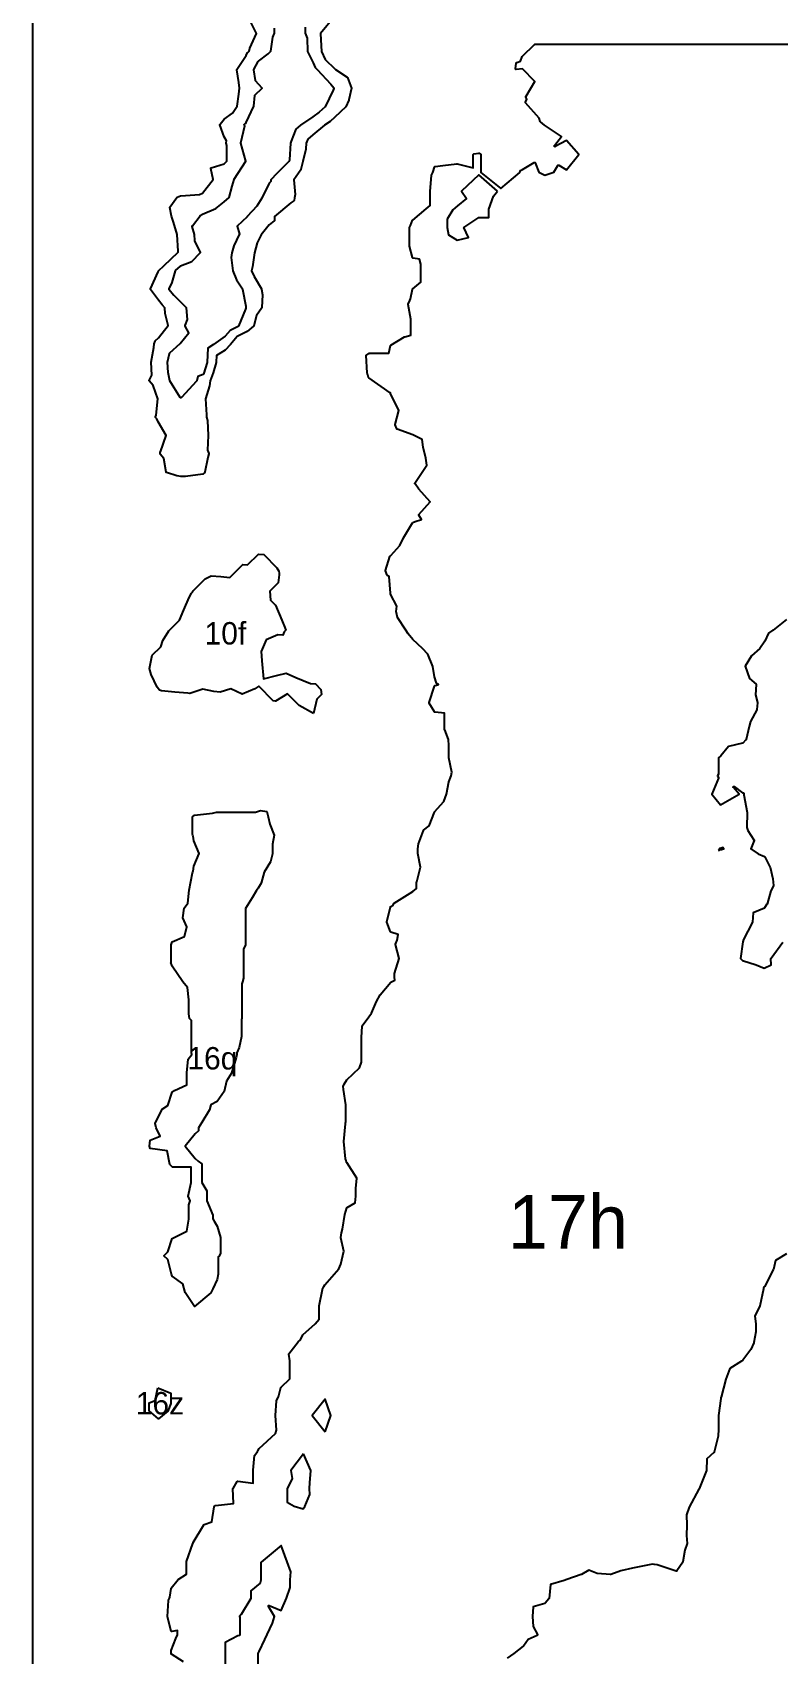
# Model space of a CAD drawing. Header units: millimetres. Extents: x 0 to 500, y 0 to 700.
# Drawn here: x 0 to 83.2, y 267.6 to 448.5 of the extents above; entities that cross this region are included whole.
import ezdxf
from ezdxf.enums import TextEntityAlignment as Align

# ---------------------------------------------------------------- set-up
doc = ezdxf.new("R2010")
doc.units = ezdxf.units.MM
for name, color, linetype in [('CORTE', 1, 'Continuous'), ('GRABADO', 5, 'Continuous'), ('HOJA', 8, 'Continuous')]:
    doc.layers.add(name, color=color, linetype=linetype)

msp = doc.modelspace()

# ---------------------------------------------------------------- linework, layer by layer
at = {"layer": 'CORTE'}
for points in [[(33.72, 450.33), (32.12, 448.38), (32.15, 447.69), (32.21, 446.38), (32.63, 445.5), (33.71, 444.44), (33.8, 444.39), (35.1, 443.51), (35.11, 443.5), (35.11, 443.5), (35.12, 443.48), (35.12, 443.48), (35.57, 442.31), (35.57, 442.31), (35.57, 442.3), (35.57, 442.29), (35.57, 442.29), (35.57, 442.28), (35.57, 442.28), (35.29, 440.98), (35.29, 440.97), (35.28, 440.97), (34.95, 440.22), (34.95, 440.22), (34.95, 440.21), (34.94, 440.2), (34.94, 440.2), (33.72, 439.06), (33.72, 439.06), (33.19, 438.59), (33.18, 438.59), (32.56, 438.15), (31.26, 437.07), (30.71, 436.61), (30.53, 436.16), (30.49, 435.51), (30.49, 435.5), (30.49, 435.49), (30.15, 434.12), (29.93, 433.21), (29.93, 433.21), (29.92, 433.21), (29.92, 433.2), (29.92, 433.19), (29.13, 432.08), (29.3, 430.45), (29.3, 430.45), (29.3, 430.44), (29.3, 430.43), (29.3, 430.43), (29.2, 430.05), (29.17, 429.78), (29.17, 429.78), (29.17, 429.77), (29.16, 429.76), (29.16, 429.75), (29.15, 429.74), (29.14, 429.74), (29.14, 429.73), (28.82, 429.52), (26.98, 427.99), (26.98, 427.54), (26.98, 427.53), (26.98, 427.53), (26.98, 427.52), (26.97, 427.51), (26.97, 427.5), (26.96, 427.49), (26.96, 427.49), (26.38, 427.05), (25.49, 425.95), (25.06, 425.04), (24.75, 423.93), (24.53, 422.38), (24.53, 422.37), (24.43, 421.92), (24.73, 421.29), (25.52, 419.91), (25.52, 419.9), (25.52, 419.89), (25.53, 419.89), (25.53, 419.89), (25.64, 419.25), (25.64, 419.24), (25.64, 419.23), (25.57, 417.83), (25.57, 417.82), (25.57, 417.82), (25.57, 417.81), (25.56, 417.8), (25.56, 417.8), (25.56, 417.79), (24.98, 416.94), (24.68, 415.78), (24.68, 415.77), (24.67, 415.76), (24.67, 415.75), (24.66, 415.75), (24.66, 415.75), (24.66, 415.74), (23.92, 415.15), (23.92, 415.15), (23.92, 415.14), (22.84, 414.6), (22.08, 413.71), (22.08, 413.71), (21.49, 413.09), (21.48, 413.09), (21.48, 413.08), (20.53, 412.49), (20.49, 411.72), (20.49, 411.71), (20.49, 411.7), (20.49, 411.7), (20.13, 410.55), (19.83, 409.66), (19.74, 409.11), (19.74, 409.1), (19.28, 407.64), (19.39, 405.88), (19.39, 405.62), (19.52, 405.24), (19.53, 405.24), (19.53, 405.23), (19.53, 405.22), (19.59, 403.57), (19.59, 403.57), (19.53, 401.93), (19.65, 401.55), (19.65, 401.55), (19.65, 401.54), (19.65, 401.53), (19.65, 401.52), (19.65, 401.52), (19.56, 401.1), (19.22, 399.48), (19.22, 399.47), (19.22, 399.46), (19.22, 399.46), (19.21, 399.45), (19.21, 399.44), (19.2, 399.44), (19.04, 399.28), (19.03, 399.27), (19.03, 399.27), (19.02, 399.26), (19.02, 399.26), (19.01, 399.26), (17.05, 399), (16.54, 399), (16.11, 399.07), (16.1, 399.07), (14.95, 399.42), (14.94, 399.42), (14.93, 399.43), (14.92, 399.43), (14.91, 399.44), (14.91, 399.45), (14.9, 399.46), (14.9, 399.47), (14.89, 399.48), (14.64, 400.99), (14.23, 401.48), (14.23, 401.49), (14.22, 401.49), (14.22, 401.5), (14.22, 401.51), (14.22, 401.51), (14.22, 401.52), (14.21, 401.53), (14.22, 401.54), (14.22, 401.54), (14.25, 401.73), (14.25, 401.73), (14.25, 401.74), (14.26, 401.75), (14.92, 403.56), (14.03, 405.1), (13.86, 405.41), (13.73, 405.56), (13.73, 405.56), (13.73, 405.57), (13.72, 405.58), (13.72, 405.58), (13.72, 405.59), (13.72, 405.6), (13.72, 405.6), (13.72, 405.61), (13.72, 405.62), (13.72, 405.63), (13.72, 405.63), (13.79, 405.82), (13.97, 407.64), (13.44, 409.15), (13.02, 409.64), (13.02, 409.64), (13.01, 409.65), (13.01, 409.65), (13.01, 409.66), (13, 409.67), (13, 409.67), (13, 409.68), (13, 409.69), (13, 409.7), (13.01, 409.7), (13.01, 409.71), (13.32, 410.29), (13.25, 411.72), (13.25, 411.73), (13.25, 411.73), (13.54, 413.37), (13.58, 413.77), (13.58, 413.77), (13.58, 413.78), (13.67, 414.08), (13.67, 414.08), (13.68, 414.09), (13.68, 414.1), (13.69, 414.11), (14.04, 414.46), (15.12, 415.81), (14.81, 417.16), (14.81, 417.16), (14.81, 417.17), (14.77, 417.8), (14.45, 418.12), (14.45, 418.12), (14.04, 418.65), (13.16, 419.83), (13.16, 419.83), (13.16, 419.84), (13.15, 419.85), (13.15, 419.85), (13.15, 419.86), (13.15, 419.87), (13.15, 419.87), (13.15, 419.88), (13.15, 419.89), (13.15, 419.9), (14.03, 421.82), (14.07, 421.9), (14.08, 421.93), (14.08, 421.93), (14.08, 421.94), (14.09, 421.95), (14.09, 421.96), (14.1, 421.96), (14.65, 422.47), (16.23, 423.99), (16.26, 424.13), (16.15, 425.97), (15.71, 427.36), (15.51, 428), (15.5, 428.01), (15.32, 428.97), (15.32, 428.97), (15.32, 428.98), (15.32, 428.99), (15.32, 429), (15.32, 429), (15.33, 429.01), (15.33, 429.02), (15.33, 429.02), (16.11, 430.11), (16.12, 430.11), (16.12, 430.12), (16.13, 430.12), (16.14, 430.13), (16.14, 430.13), (16.15, 430.13), (16.52, 430.27), (16.53, 430.28), (16.54, 430.28), (18.61, 430.43), (18.94, 430.6), (20.13, 432.12), (19.88, 433.32), (19.88, 433.33), (19.88, 433.33), (19.88, 433.34), (19.88, 433.35), (19.88, 433.36), (19.88, 433.37), (19.89, 433.37), (19.89, 433.37), (19.89, 433.38), (19.9, 433.39), (19.9, 433.39), (19.91, 433.4), (19.92, 433.4), (19.92, 433.4), (19.93, 433.41), (21.39, 433.84), (21.66, 434.17), (21.66, 435.91), (21.6, 436.16), (21.59, 436.16), (21.59, 436.17), (21.59, 436.18), (21.59, 436.18), (21.59, 436.19), (21.64, 436.41), (21.37, 436.86), (21.37, 436.87), (21.36, 436.88), (20.9, 438.19), (20.9, 438.2), (20.9, 438.2), (20.9, 438.21), (20.9, 438.22), (20.9, 438.23), (20.9, 438.23), (20.91, 438.24), (20.91, 438.25), (20.91, 438.25), (20.92, 438.26), (21.37, 438.83), (21.38, 438.84), (21.38, 438.84), (22.32, 439.52), (22.84, 440.28), (23.01, 441.64), (23.1, 442.29), (23.01, 442.94), (22.77, 444.32), (22.77, 444.32), (22.76, 444.33), (22.77, 444.34), (22.77, 444.35), (22.77, 444.35), (22.77, 444.36), (22.77, 444.36), (22.78, 444.37), (23.82, 445.94), (23.98, 446.26), (23.98, 446.26), (23.99, 446.27), (23.99, 446.28), (24, 446.28), (24.17, 446.41), (24.24, 446.75), (24.24, 446.75), (24.24, 446.76), (24.96, 448.4), (24.09, 450.18)], [(16.85, 266.8), (15.5, 267.64), (15.49, 267.65), (15.49, 267.65), (15.48, 267.66), (15.48, 267.66), (15.47, 267.67), (15.47, 267.68), (15.47, 267.68), (15.45, 267.76), (15.45, 267.77), (15.47, 268.06), (15.47, 268.07), (15.47, 268.07), (15.47, 268.08), (15.99, 269.39), (15.99, 269.39), (16.17, 269.83), (16.17, 270.31), (15.55, 270.18), (15.55, 270.18), (15.54, 270.18), (15.54, 270.18), (15.53, 270.18), (15.52, 270.18), (15.51, 270.18), (15.51, 270.18), (15.5, 270.19), (15.49, 270.19), (15.49, 270.2), (15.49, 270.2), (15.48, 270.21), (15.48, 270.21), (15.47, 270.22), (15.47, 270.23), (15.47, 270.23), (15.06, 271.83), (15.06, 271.84), (15.06, 271.85), (15.06, 271.85), (15.18, 273.65), (15.18, 273.66), (15.18, 273.67), (15.18, 273.67), (15.29, 273.92), (15.33, 274.02), (15.47, 274.99), (15.47, 275), (15.47, 275), (15.47, 275.01), (15.48, 275.02), (15.48, 275.02), (16.24, 275.98), (16.25, 275.98), (16.25, 275.99), (16.26, 275.99), (17.19, 276.57), (17.19, 277.97), (17.19, 277.97), (17.19, 277.98), (17.19, 277.99), (17.88, 280), (17.89, 280.01), (17.9, 280.04), (17.9, 280.04), (17.91, 280.05), (17.91, 280.09), (17.91, 280.09), (17.92, 280.1), (17.92, 280.1), (17.92, 280.11), (19.11, 282.08), (19.11, 282.09), (19.11, 282.09), (19.12, 282.1), (19.12, 282.1), (19.13, 282.11), (19.14, 282.11), (19.14, 282.11), (19.99, 282.41), (20.24, 284.09), (20.24, 284.1), (20.25, 284.11), (20.25, 284.11), (20.25, 284.12), (20.26, 284.13), (20.27, 284.13), (20.39, 284.23), (20.39, 284.24), (20.4, 284.24), (20.4, 284.24), (20.41, 284.25), (20.42, 284.25), (20.42, 284.25), (22.43, 284.46), (22.35, 286.12), (22.35, 286.12), (22.36, 286.13), (22.36, 286.14), (22.36, 286.14), (22.36, 286.15), (22.36, 286.15), (22.82, 286.91), (22.82, 286.91), (22.82, 286.91), (22.83, 286.92), (22.83, 286.93), (22.84, 286.93), (22.85, 286.93), (22.85, 286.94), (22.86, 286.94), (22.87, 286.94), (22.87, 286.94), (22.88, 286.94), (22.88, 286.94), (24.61, 286.73), (24.61, 288.16), (24.77, 289.81), (24.77, 289.81), (24.78, 289.82), (24.78, 289.82), (24.78, 289.83), (24.79, 289.84), (24.79, 289.84), (25.09, 290.24), (25.14, 290.32), (25.26, 290.59), (25.26, 290.59), (25.26, 290.6), (25.27, 290.61), (25.27, 290.61), (27.11, 292.27), (27.21, 292.64), (27.1, 294.27), (27.1, 294.27), (27.21, 295.91), (27.21, 295.92), (27.22, 295.93), (27.22, 295.93), (27.22, 295.94), (27.43, 296.34), (27.48, 296.51), (27.7, 297.39), (27.7, 297.4), (27.7, 297.41), (27.71, 297.41), (27.71, 297.42), (28.69, 298.38), (28.69, 300.38), (28.57, 301.1), (28.57, 301.11), (28.57, 301.11), (28.57, 301.12), (28.57, 301.13), (28.57, 301.14), (28.58, 301.14), (28.58, 301.15), (29.61, 302.47), (29.61, 302.47), (29.62, 302.47), (29.87, 302.7), (30.15, 303.26), (30.15, 303.27), (30.16, 303.27), (30.16, 303.28), (30.16, 303.28), (31.53, 304.51), (31.96, 305.01), (31.96, 306.5), (31.96, 306.51), (31.96, 306.51), (32.33, 308.33), (32.33, 308.34), (32.33, 308.35), (32.43, 308.57), (32.43, 308.57), (32.49, 308.66), (32.6, 308.85), (32.6, 308.85), (32.6, 308.85), (34.14, 310.61), (34.37, 311.15), (34.72, 312.61), (34.37, 314.08), (34.37, 314.08), (34.37, 314.09), (34.37, 314.1), (34.37, 314.11), (34.46, 314.66), (34.46, 314.66), (34.55, 315.07), (34.82, 316.7), (34.82, 316.7), (35.04, 317.42), (35.04, 317.43), (35.04, 317.44), (35.05, 317.45), (35.06, 317.45), (35.06, 317.46), (35.07, 317.46), (35.99, 317.97), (36.06, 318.73), (36.06, 319.58), (36.06, 319.58), (36.15, 320.74), (35.04, 322.47), (35.04, 322.48), (35.04, 322.48), (35.03, 322.49), (34.97, 322.72), (34.95, 322.77), (34.94, 322.78), (34.91, 322.88), (34.91, 322.88), (34.91, 322.89), (34.72, 324.83), (34.72, 324.84), (34.91, 326.78), (34.91, 326.88), (34.91, 326.89), (34.91, 326.9), (34.94, 326.97), (34.94, 328.91), (34.67, 330.64), (34.67, 330.65), (34.65, 330.95), (34.65, 330.95), (34.65, 330.96), (34.65, 330.97), (34.65, 330.98), (34.74, 331.22), (34.75, 331.23), (34.75, 331.24), (35.04, 331.69), (35.05, 331.7), (35.05, 331.7), (36.46, 333.03), (36.68, 333.66), (36.68, 336.41), (36.72, 337.07), (36.75, 337.68), (36.75, 337.69), (36.75, 337.69), (36.75, 337.7), (36.76, 337.7), (36.76, 337.71), (36.76, 337.71), (37.49, 338.73), (37.81, 339.14), (38.37, 340.44), (38.37, 340.44), (38.78, 341.18), (38.78, 341.18), (38.78, 341.19), (39.94, 342.58), (39.94, 342.59), (39.95, 342.59), (39.96, 342.6), (39.96, 342.6), (40.39, 342.83), (40.36, 343.17), (40.36, 343.18), (40.36, 343.55), (40.36, 343.55), (40.36, 343.56), (40.9, 345.22), (40.48, 346.78), (40.48, 346.78), (40.48, 346.79), (40.48, 346.8), (40.48, 346.8), (40.48, 346.81), (40.48, 346.82), (40.65, 347.28), (40.77, 347.92), (39.97, 348.17), (39.97, 348.17), (39.96, 348.17), (39.95, 348.18), (39.95, 348.18), (39.94, 348.19), (39.94, 348.19), (39.93, 348.2), (39.93, 348.21), (39.93, 348.21), (39.52, 349.27), (39.52, 349.28), (39.52, 349.28), (39.52, 349.29), (39.52, 349.3), (39.52, 349.31), (39.92, 351), (39.93, 351.01), (39.93, 351.01), (39.93, 351.02), (39.94, 351.03), (39.94, 351.03), (39.95, 351.04), (39.95, 351.04), (39.96, 351.05), (39.96, 351.05), (40.2, 351.17), (40.28, 351.36), (40.28, 351.37), (40.29, 351.37), (40.29, 351.38), (40.3, 351.39), (40.3, 351.39), (40.31, 351.4), (42.4, 352.7), (42.8, 353.04), (42.8, 353.37), (42.83, 353.77), (42.84, 353.77), (43.25, 355.41), (42.96, 356.94), (42.96, 356.94), (42.96, 356.95), (42.96, 357.45), (42.96, 357.45), (43.04, 358.02), (43.05, 358.03), (43.05, 358.03), (43.58, 359.51), (43.58, 359.52), (43.58, 359.52), (43.59, 359.53), (43.59, 359.53), (43.6, 359.54), (43.6, 359.54), (44.22, 360.03), (44.81, 361.55), (44.82, 361.58), (44.82, 361.58), (44.83, 361.59), (44.83, 361.6), (44.83, 361.6), (45.87, 362.73), (46.16, 363.58), (46.42, 364.92), (46.42, 364.92), (46.43, 364.93), (46.69, 365.62), (46.75, 366.02), (46.43, 367.62), (46.43, 367.63), (46.43, 367.63), (46.43, 368.98), (46.37, 369.66), (45.96, 370.74), (45.96, 370.74), (45.96, 370.75), (45.95, 370.75), (45.95, 370.76), (45.95, 372.59), (44.88, 372.7), (44.87, 372.7), (44.87, 372.7), (44.86, 372.71), (44.85, 372.71), (44.85, 372.71), (44.84, 372.72), (44.83, 372.72), (44.83, 372.73), (44.83, 372.73), (44.24, 373.71), (44.24, 373.72), (44.23, 373.73), (44.23, 373.73), (44.23, 373.74), (44.23, 373.74), (44.23, 373.75), (44.23, 373.77), (44.23, 373.77), (44.82, 375.62), (44.82, 375.62), (44.82, 375.63), (44.83, 375.64), (44.83, 375.64), (44.84, 375.65), (44.85, 375.66), (44.85, 375.66), (44.86, 375.66), (44.87, 375.67), (44.87, 375.67), (45.06, 375.7), (45.25, 375.79), (45.06, 375.9), (45.06, 375.9), (45.05, 375.91), (45.04, 375.91), (45.04, 375.92), (45.04, 375.92), (45.03, 375.93), (45.03, 375.94), (45.03, 375.94), (44.82, 376.65), (44.81, 376.65), (44.65, 377.81), (44.07, 379.19), (43.49, 379.81), (42.39, 380.81), (42.39, 380.81), (41.88, 381.44), (41.88, 381.44), (41.63, 381.86), (40.71, 383.25), (40.71, 383.26), (40.7, 383.26), (40.7, 383.27), (40.7, 383.27), (40.56, 383.92), (40.56, 383.93), (40.56, 383.94), (40.56, 383.95), (40.62, 384.51), (39.93, 385.85), (39.93, 385.86), (39.92, 385.87), (39.9, 385.96), (39.9, 385.96), (39.75, 387.83), (39.56, 387.95), (39.55, 387.96), (39.54, 387.97), (39.54, 387.97), (39.53, 387.98), (39.53, 387.99), (39.37, 388.46), (39.37, 388.46), (39.36, 388.48), (39.37, 388.49), (39.37, 388.49), (39.37, 388.5), (39.84, 390.08), (39.85, 390.08), (39.85, 390.09), (39.85, 390.1), (39.86, 390.11), (39.87, 390.11), (39.87, 390.12), (39.88, 390.12), (39.95, 390.16), (40.96, 391.28), (41.36, 392.13), (41.37, 392.13), (42.38, 393.82), (42.38, 393.82), (42.39, 393.83), (42.39, 393.83), (42.4, 393.84), (42.41, 393.85), (42.68, 393.98), (42.68, 393.98), (43.38, 394.18), (43.08, 394.68), (43.08, 394.68), (43.07, 394.69), (43.07, 394.69), (43.07, 394.7), (43.07, 394.71), (43.07, 394.72), (43.07, 394.73), (43.07, 394.73), (43.07, 394.74), (43.08, 394.75), (43.08, 394.75), (43.08, 394.76), (43.09, 394.76), (44.35, 396.17), (43.09, 397.57), (43.09, 397.58), (42.65, 398.16), (42.64, 398.17), (42.64, 398.17), (42.64, 398.18), (42.63, 398.19), (42.63, 398.2), (42.63, 398.2), (42.63, 398.21), (42.63, 398.22), (42.63, 398.23), (42.64, 398.23), (42.64, 398.24), (42.64, 398.24), (42.91, 398.68), (42.91, 398.69), (43.96, 400.26), (43.85, 401.03), (43.56, 402.27), (43.45, 403.13), (42.41, 403.63), (40.67, 404.25), (40.67, 404.25), (40.66, 404.26), (40.65, 404.26), (40.65, 404.26), (40.64, 404.27), (40.64, 404.27), (40.64, 404.28), (40.63, 404.28), (40.63, 404.29), (40.45, 404.73), (40.45, 404.74), (40.45, 404.75), (40.45, 404.75), (40.45, 404.76), (40.45, 404.77), (40.45, 404.78), (40.83, 406.35), (39.93, 408.23), (39.93, 408.23), (39.92, 408.24), (39.92, 408.24), (39.91, 408.32), (39.9, 408.33), (39.9, 408.33), (39.89, 408.33), (39.89, 408.33), (37.51, 409.99), (37.5, 409.99), (37.5, 409.99), (37.49, 410), (37.49, 410), (37.48, 410.01), (37.48, 410.02), (37.39, 410.33), (37.36, 410.4), (37.36, 410.4), (37.35, 410.41), (37.35, 410.41), (37.32, 410.55), (37.32, 410.56), (37.2, 412.47), (37.2, 412.48), (37.2, 412.49), (37.21, 412.5), (37.21, 412.51), (37.22, 412.52), (37.22, 412.53), (37.23, 412.53), (37.23, 412.53), (37.51, 412.72), (37.52, 412.72), (37.52, 412.72), (37.53, 412.73), (37.54, 412.73), (37.54, 412.73), (37.55, 412.73), (39.72, 412.73), (39.92, 413.58), (39.93, 413.58), (39.93, 413.59), (39.93, 413.6), (39.94, 413.61), (39.95, 413.62), (39.95, 413.62), (39.96, 413.62), (41.48, 414.57), (41.48, 414.58), (41.49, 414.58), (41.5, 414.58), (42.17, 414.74), (42.17, 416.54), (41.89, 418.18), (41.89, 418.18), (41.89, 418.19), (41.89, 418.19), (41.89, 418.2), (41.89, 418.21), (42.07, 418.61), (42.14, 418.8), (42.37, 419.88), (42.37, 419.89), (42.37, 419.89), (42.38, 419.9), (42.38, 419.91), (42.39, 419.91), (42.39, 419.92), (42.39, 419.92), (43.28, 420.66), (43.28, 422.65), (43.14, 423.23), (42.43, 423.35), (42.42, 423.35), (42.42, 423.35), (42.41, 423.35), (42.4, 423.36), (42.4, 423.36), (42.39, 423.37), (42.39, 423.37), (42.38, 423.38), (42.38, 423.38), (42.38, 423.39), (42.37, 423.4), (42.37, 423.4), (42.04, 424.68), (42.03, 424.69), (42.03, 424.69), (42.03, 424.7), (42.03, 426.46), (42.02, 426.74), (42.02, 426.74), (42.02, 426.75), (42.02, 426.76), (42.03, 426.77), (42.03, 426.77), (42.14, 426.96), (42.37, 427.57), (42.38, 427.57), (42.38, 427.58), (42.38, 427.58), (42.39, 427.59), (42.39, 427.59), (43.88, 428.83), (44.33, 429.21), (44.33, 430.82), (44.33, 430.82), (44.47, 432.57), (44.47, 432.57), (44.47, 432.58), (44.47, 432.59), (44.47, 432.59), (44.64, 432.88), (44.67, 432.99), (44.82, 433.5), (44.82, 433.5), (44.82, 433.51), (44.82, 433.51), (44.83, 433.52), (44.84, 433.53), (44.84, 433.53), (44.85, 433.54), (44.85, 433.54), (44.86, 433.54), (44.87, 433.55), (44.87, 433.55), (44.88, 433.55), (45.75, 433.65), (47.33, 433.84), (47.33, 433.84), (47.34, 433.84), (47.35, 433.84), (49.15, 433.41), (49.15, 434.89), (49.15, 434.9), (49.15, 434.91), (49.16, 434.93), (49.16, 434.93), (49.16, 434.94), (49.17, 434.94), (49.18, 434.95), (49.18, 434.95), (49.19, 434.96), (49.2, 434.96), (49.2, 434.96), (49.21, 434.96), (49.77, 435.05), (49.78, 435.05), (49.79, 435.05), (49.8, 435.05), (49.81, 435.05), (49.81, 435.05), (49.82, 435.04), (49.96, 434.95), (49.96, 434.95), (49.97, 434.94), (49.97, 434.94), (49.97, 434.93), (49.98, 434.92), (49.98, 434.92), (49.98, 434.91), (49.99, 434.9), (49.99, 434.9), (49.99, 434.89), (49.99, 432.96), (49.99, 432.89), (52.22, 431.12), (54.35, 432.89), (54.36, 433.06), (54.36, 433.06), (54.36, 433.07), (54.36, 433.07), (54.37, 433.08), (54.37, 433.09), (54.37, 433.09), (54.38, 433.1), (54.39, 433.11), (54.4, 433.11), (54.4, 433.12), (54.64, 433.23), (55.94, 434.01), (55.95, 434.01), (55.95, 434.01), (55.96, 434.01), (55.97, 434.01), (55.97, 434.01), (55.98, 434.02), (55.99, 434.01), (55.99, 434.01), (56, 434.01), (56.01, 434.01), (56.01, 434), (56.02, 434), (56.02, 434), (56.03, 433.99), (56.04, 433.99), (56.04, 433.98), (56.04, 433.98), (56.05, 433.97), (56.47, 432.91), (57.12, 432.58), (58.12, 432.91), (58.57, 433.67), (58.57, 433.67), (58.58, 433.68), (58.59, 433.68), (58.59, 433.69), (58.6, 433.69), (58.61, 433.7), (58.61, 433.7), (58.62, 433.7), (58.63, 433.7), (58.64, 433.7), (58.65, 433.7), (58.66, 433.7), (58.66, 433.69), (58.67, 433.69), (59.54, 433.18), (60.91, 434.89), (59.54, 436.44), (58.29, 435.77), (58.29, 435.77), (58.28, 435.77), (58.27, 435.77), (58.26, 435.76), (58.26, 435.76), (58.25, 435.76), (58.24, 435.77), (58.24, 435.77), (58.23, 435.77), (58.22, 435.77), (58.21, 435.78), (58.21, 435.78), (58.2, 435.79), (58.2, 435.79), (58.19, 435.8), (58.19, 435.8), (58.19, 435.81), (58.18, 435.82), (58.18, 435.82), (58.18, 435.83), (58.18, 435.84), (58.18, 435.84), (58.18, 435.85), (58.18, 435.86), (58.19, 435.87), (58.19, 435.88), (58.2, 435.88), (58.98, 436.91), (57.08, 438.15), (57.07, 438.16), (57.07, 438.16), (56.63, 438.55), (56.63, 438.55), (56.62, 438.56), (56.62, 438.57), (56.61, 438.57), (56.61, 438.58), (56.5, 438.93), (54.96, 440.66), (54.96, 440.67), (54.96, 440.67), (54.95, 440.68), (54.95, 440.69), (54.95, 440.7), (54.95, 440.71), (54.95, 440.71), (54.95, 440.72), (54.95, 440.73), (54.95, 440.74), (54.95, 440.74), (54.95, 440.75), (55.11, 441.01), (55.02, 441.33), (55.02, 441.34), (55.02, 441.35), (55.02, 441.36), (55.02, 441.37), (55.02, 441.38), (55.02, 441.39), (55.03, 441.39), (56.01, 443.03), (54.64, 444.46), (53.93, 444.38), (53.92, 444.38), (53.92, 444.38), (53.91, 444.38), (53.9, 444.38), (53.9, 444.39), (53.89, 444.39), (53.88, 444.4), (53.87, 444.4), (53.87, 444.41), (53.86, 444.41), (53.86, 444.42), (53.85, 444.43), (53.85, 444.44), (53.85, 444.44), (53.85, 444.45), (53.85, 444.46), (53.94, 445.09), (53.94, 445.1), (53.95, 445.11), (53.95, 445.11), (53.95, 445.12), (53.96, 445.13), (53.97, 445.14), (53.97, 445.14), (53.98, 445.14), (53.98, 445.15), (53.99, 445.15), (54.41, 445.31), (54.6, 445.83), (54.6, 445.84), (54.61, 445.85), (54.62, 445.86), (55.97, 447.17), (55.98, 447.18), (55.99, 447.18), (55.99, 447.19), (56, 447.19), (56.01, 447.19), (56.01, 447.19), (56.02, 447.19), (58.51, 447.19), (61.36, 447.19), (64.19, 447.19), (67, 447.19), (69.4, 447.19), (72.18, 447.19), (81.73, 447.19), (84.46, 447.19)], [(84.07, 383.03), (82.56, 381.84), (82.55, 381.84), (82.05, 381.5), (81.64, 380.62), (81.64, 380.61), (81.11, 379.82), (81.11, 379.82), (81.1, 379.81), (81.1, 379.81), (80.17, 378.99), (79.44, 377.82), (79.94, 376.45), (80.67, 375.84), (80.67, 375.84), (80.68, 375.83), (80.68, 375.83), (80.68, 375.82), (80.69, 375.82), (80.69, 375.81), (80.69, 375.81), (80.69, 375.79), (80.69, 375.79), (80.6, 374.63), (80.85, 373.77), (80.85, 373.76), (80.85, 373.75), (80.76, 373.01), (80.76, 373), (80.76, 372.99), (80.76, 372.99), (80.76, 372.98), (80.05, 371.68), (79.91, 371.11), (79.56, 369.66), (79.56, 369.65), (79.55, 369.64), (79.55, 369.63), (79.54, 369.63), (79.54, 369.62), (79.18, 369.26), (79.18, 369.26), (79.17, 369.25), (79.16, 369.25), (79.16, 369.24), (79.15, 369.24), (79.15, 369.24), (77.59, 368.88), (76.74, 367.84), (76.74, 367.84), (76.49, 367.6), (76.49, 365.82), (76.49, 365.81), (76.48, 365.8), (76.48, 365.8), (76.48, 365.79), (76.36, 365.6), (76.48, 365.42), (76.48, 365.41), (76.48, 365.4), (76.48, 365.4), (76.49, 365.38), (76.49, 365.37), (76.49, 365.37), (76.49, 365.36), (76.48, 365.35), (76.48, 365.35), (75.75, 363.57), (76.7, 362.36), (78.78, 363.58), (78.14, 364.29), (78.13, 364.3), (78.13, 364.31), (78.12, 364.32), (78.12, 364.33), (78.12, 364.34), (78.13, 364.36), (78.13, 364.36), (78.13, 364.37), (78.13, 364.37), (78.14, 364.38), (78.14, 364.38), (78.15, 364.39), (78.15, 364.39), (78.16, 364.4), (78.17, 364.4), (78.17, 364.4), (78.18, 364.41), (78.19, 364.41), (78.19, 364.41), (78.2, 364.41), (78.21, 364.41), (78.22, 364.41), (78.22, 364.4), (78.23, 364.4), (78.24, 364.4), (78.24, 364.4), (79.15, 363.72), (79.23, 363.72), (79.23, 363.71), (79.24, 363.71), (79.25, 363.71), (79.26, 363.71), (79.26, 363.7), (79.27, 363.7), (79.28, 363.69), (79.28, 363.69), (79.28, 363.68), (79.29, 363.67), (79.29, 363.66), (79.3, 363.65), (79.3, 363.65), (79.3, 363.64), (79.29, 363.56), (79.29, 363.49), (79.69, 361.53), (79.69, 361.53), (79.69, 361.52), (79.63, 359.86), (79.77, 359.52), (80.44, 358.48), (80.44, 358.48), (80.45, 358.47), (80.45, 358.46), (80.45, 358.45), (80.45, 358.44), (80.45, 358.43), (80.45, 358.42), (80.45, 358.41), (80.07, 357.47), (80.89, 356.91), (81.6, 356.6), (81.61, 356.59), (81.61, 356.59), (81.62, 356.58), (81.63, 356.57), (81.64, 356.57), (81.64, 356.56), (82.22, 355.44), (82.22, 355.44), (82.23, 355.43), (82.54, 354.13), (82.54, 354.12), (82.62, 353.38), (82.62, 353.37), (82.62, 353.35), (82.62, 353.35), (82.62, 353.34), (82.61, 353.34), (82.3, 352.79), (81.9, 351.31), (81.9, 351.31), (81.89, 351.3), (81.89, 351.29), (81.63, 350.87), (81.63, 350.86), (81.63, 350.86), (81.62, 350.85), (81.61, 350.85), (81.61, 350.85), (81.6, 350.84), (80.35, 350.32), (80.26, 349.29), (80.26, 349.28), (80.26, 349.28), (80.26, 349.27), (79.23, 347.27), (79.23, 347.26), (79.24, 347.25), (79.24, 347.25), (79.24, 347.24), (79.24, 347.23), (79.24, 347.22), (79.24, 347.21), (79.24, 347.2), (79.24, 347.2), (79.2, 347.1), (78.94, 345.25), (79.17, 345.03), (80.68, 344.53), (80.68, 344.53), (81.57, 344.16), (82.37, 344.54), (82.33, 345.22), (82.33, 345.22), (82.33, 345.23), (82.33, 345.24), (82.34, 345.25), (82.34, 345.26), (82.35, 345.26), (83.65, 347.04)], [(84.06, 312.31), (82.83, 311.57), (82.6, 310.55), (82.59, 310.54), (81.64, 308.66), (81.63, 308.65), (81.63, 308.64), (81.62, 308.64), (81.62, 308.63), (81.61, 308.63), (81.6, 308.63), (81.6, 308.62), (81.52, 308.59), (81.52, 308.53), (81.51, 308.52), (81.5, 308.4), (81.5, 308.39), (81.09, 306.48), (81.09, 306.48), (81.09, 306.47), (81.08, 306.46), (80.54, 305.37), (80.63, 304.46), (80.63, 303.6), (80.43, 302.41), (80.43, 302.4), (80.43, 302.4), (80.43, 302.39), (80.07, 301.65), (80.07, 301.65), (79.19, 300.45), (79.18, 300.44), (79.18, 300.44), (79.04, 300.32), (79.04, 300.32), (77.74, 299.5), (77.29, 298.32), (76.77, 296.3), (76.77, 296.29), (76.76, 296.29), (76.76, 296.16), (76.76, 296.16), (76.47, 294.26), (76.47, 292.47), (76.45, 292.23), (76.45, 291.97), (76.45, 291.96), (76, 290.18), (76, 290.17), (75.99, 290.16), (75.99, 290.15), (75.99, 290.15), (75.98, 290.14), (75.98, 290.14), (75.18, 289.43), (75.13, 288.15), (75.13, 288.15), (75.13, 288.14), (75.13, 288.14), (75.13, 288.13), (74.32, 286.1), (74.32, 286.1), (74.32, 286.09), (74.31, 286.09), (74.31, 286.06), (74.31, 286.06), (74.3, 286.05), (73.22, 284.05), (72.91, 283.19), (72.96, 282.04), (72.96, 282.04), (72.91, 280.88), (73, 280.01), (73, 280), (73, 279.99), (73, 279.98), (72.74, 279.25), (72.51, 277.95), (72.51, 277.94), (72.51, 277.94), (72.5, 277.93), (72.5, 277.92), (71.85, 276.95), (71.85, 276.95), (71.84, 276.94), (71.84, 276.94), (71.83, 276.93), (71.82, 276.93), (71.82, 276.93), (71.81, 276.92), (71.8, 276.92), (71.8, 276.92), (71.79, 276.92), (71.78, 276.92), (71.77, 276.92), (71.77, 276.92), (69.64, 277.63), (69.34, 277.66), (69.33, 277.66), (69.11, 277.7), (66.91, 277.24), (65.59, 276.96), (64.48, 276.56), (64.47, 276.56), (64.46, 276.56), (64.46, 276.56), (64.45, 276.56), (62.96, 276.65), (62.95, 276.65), (62.94, 276.65), (62.94, 276.65), (62.01, 277.04), (61.2, 276.56), (61.2, 276.56), (61.19, 276.56), (59.59, 276), (59.29, 275.86), (59.29, 275.86), (59.28, 275.86), (57.74, 275.41), (57.6, 273.88), (57.59, 273.88), (57.59, 273.87), (57.59, 273.86), (57.59, 273.85), (57.58, 273.85), (57.58, 273.84), (57.17, 273.35), (57.17, 273.34), (57.16, 273.33), (57.16, 273.33), (57.15, 273.33), (57.14, 273.32), (57.14, 273.32), (55.82, 272.93), (55.76, 271.85), (55.82, 270.73), (56.29, 269.85), (56.29, 269.84), (56.29, 269.83), (56.29, 269.82), (56.3, 269.81), (56.29, 269.81), (56.29, 269.8), (56.29, 269.78), (56.28, 269.78), (56.28, 269.77), (56.28, 269.76), (56.27, 269.76), (56.26, 269.75), (56.26, 269.75), (56.25, 269.75), (55.28, 269.28), (54.73, 268.55), (54.73, 268.55), (54.72, 268.54), (54.72, 268.54), (53.67, 267.72), (53.67, 267.72), (52.94, 267.2)], [(25.18, 265.79), (25.18, 267.78), (25.18, 267.79), (25.18, 267.8), (25.19, 267.8), (25.26, 267.95), (25.91, 269.3), (26.17, 269.85), (26.77, 271.1), (26.99, 271.84), (26.31, 272.98), (26.31, 272.98), (26.3, 272.99), (26.3, 273), (26.3, 273), (26.3, 273.01), (26.3, 273.02), (26.3, 273.03), (26.3, 273.04), (26.31, 273.04), (26.31, 273.05), (26.31, 273.06), (26.32, 273.06), (26.32, 273.07), (26.33, 273.07), (26.33, 273.08), (26.34, 273.08), (26.35, 273.08), (26.35, 273.08), (26.36, 273.09), (26.37, 273.09), (26.38, 273.09), (26.38, 273.09), (26.39, 273.09), (26.4, 273.08), (26.4, 273.08), (27.73, 272.53), (28.34, 273.92), (28.72, 275.09), (28.72, 275.93), (28.8, 276.84), (28.4, 277.94), (27.74, 279.78), (25.48, 277.91), (25.45, 277.88), (25.45, 275.92), (25.45, 275.92), (25.45, 275.91), (25.4, 275.63), (25.4, 275.63), (25.39, 275.62), (25.39, 275.62), (25.39, 275.61), (25.38, 275.6), (25.37, 275.59), (24.35, 274.73), (24.35, 273.88), (24.35, 273.87), (24.34, 273.87), (24.34, 273.86), (24.34, 273.86), (24.34, 273.85), (23.28, 272.09), (23.27, 272.08), (23.08, 271.84), (23.11, 271.74), (23.12, 271.73), (23.12, 271.73), (23.12, 271.72), (23.12, 269.81), (23.12, 269.8), (23.12, 269.79), (23.11, 269.78), (23.11, 269.77), (23.1, 269.77), (23.1, 269.76), (23.09, 269.75), (23.09, 269.75), (23.08, 269.75), (23.07, 269.74), (23.07, 269.74), (22.91, 269.69), (21.47, 268.97), (21.47, 267.78), (21.47, 266.54)]]:
    msp.add_lwpolyline(points, dxfattribs=at)
for points in [[(51.85, 430.8), (49.78, 432.62), (47.82, 430.8), (48.4, 430), (47.38, 429.16), (46.87, 428.73), (46.24, 427.69), (46.24, 426.75), (46.4, 425.95), (47.35, 425.36), (48.63, 425.63), (48.11, 426.76), (49.76, 427.86), (50.89, 427.86), (50.89, 428.79), (51.41, 430.23), (51.85, 430.8)], [(31.32, 372.55), (29.75, 373.44), (28.44, 374.75), (27.08, 373.92), (26.84, 373.98), (25.22, 375.59), (24.78, 375.29), (23.39, 374.7), (22.11, 375.31), (20.94, 374.93), (20.21, 375), (18.98, 375.28), (17.56, 374.78), (17.34, 374.81), (15.86, 374.94), (14.37, 375.08), (14.17, 375.15), (13.92, 375.51), (13.22, 376.9), (13.06, 377.59), (13.33, 379.05), (14.3, 380.01), (14.55, 380.71), (15.19, 381.77), (15.8, 382.38), (16.39, 382.97), (16.89, 384.13), (17.47, 385.48), (17.74, 385.99), (17.84, 386.09), (17.93, 386.24), (19.27, 387.57), (19.92, 387.92), (21, 387.83), (22.02, 387.73), (23.46, 389.17), (23.99, 389.12), (25.19, 390.33), (25.78, 390.27), (27.25, 388.8), (27.47, 388.42), (27.52, 388.22), (27.5, 388.03), (27.41, 387.14), (26.45, 386.19), (26.54, 385.19), (27.11, 384.63), (27.79, 382.98), (28.12, 382.16), (28.25, 381.84), (28.07, 381.66), (27.91, 381.29), (27.35, 381.34), (26.05, 380.78), (25.49, 379.48), (25.53, 378.97), (25.58, 378.44), (25.77, 376.41), (27.22, 376.78), (28.27, 377.04), (29.38, 376.58), (31, 375.91), (31.55, 375.86), (32.16, 375.25), (32.21, 374.66), (31.72, 374.17), (31.32, 372.55)], [(19.74, 328.37), (18.87, 326.93), (18.52, 326.34), (18.52, 326.02), (18.13, 325.7), (17.03, 324.32), (18.13, 322.94), (18.49, 322.65), (18.88, 322.32), (18.88, 320.27), (19.45, 319.31), (19.45, 318.22), (20.1, 316.6), (20.1, 316.19), (20.26, 315.93), (20.59, 315.37), (20.96, 314.14), (20.96, 312.38), (20.83, 312.04), (20.69, 311.97), (20.69, 310.05), (20.6, 309.43), (20.1, 308.4), (19.9, 307.97), (18.06, 306.44), (17.03, 307.99), (16.77, 308.97), (15.57, 309.81), (15.49, 310.04), (15.1, 311.67), (14.66, 312.09), (15.08, 312.54), (15.57, 314.02), (15.93, 314.2), (17.22, 314.84), (17.45, 316.18), (17.45, 317.75), (17.57, 318.2), (17.35, 318.74), (17.71, 320.26), (17.71, 321.97), (15.6, 321.97), (15.32, 322.25), (15.01, 323.79), (13.13, 324.05), (13.05, 324.31), (13.12, 324.98), (14.23, 325.44), (13.8, 326.34), (13.68, 326.85), (14.45, 328.45), (15.1, 328.84), (15.57, 330.32), (15.85, 330.5), (17.2, 331.15), (17.2, 332.48), (17.37, 334.01), (17.75, 334.54), (17.74, 334.73), (17.74, 338.34), (17.52, 338.55), (17.43, 339.06), (17.43, 340.62), (17.27, 342.02), (16.76, 342.62), (15.56, 344.37), (15.5, 344.6), (15.42, 344.67), (15.45, 344.8), (15.45, 346.75), (15.57, 347.1), (16.96, 347.68), (17.22, 348.77), (16.75, 349.76), (16.91, 350.85), (17.33, 351.41), (17.48, 352.87), (17.86, 354.79), (17.89, 354.91), (17.91, 354.98), (18.01, 355.52), (18.57, 356.93), (18.01, 358.34), (17.92, 358.87), (17.88, 358.94), (17.84, 359.1), (17.84, 361.04), (18.05, 361.23), (20.08, 361.44), (20.52, 361.55), (24.85, 361.55), (25.41, 361.73), (26.13, 361.61), (26.27, 361.02), (26.46, 360.22), (26.96, 358.98), (26.76, 357.98), (26.76, 356.92), (26.54, 356.02), (25.85, 354.86), (25.48, 353.65), (25.15, 353.09), (24.98, 352.82), (24.49, 351.99), (23.77, 350.8), (23.77, 346.72), (23.53, 346.32), (23.53, 343.06), (23.41, 342.64), (23.34, 342.41), (23.34, 338.58), (23.29, 338.38), (23.29, 336.54), (23.04, 335.32), (22.8, 334.71), (22.8, 334.5), (22.71, 334.21), (22.18, 332.44), (21.65, 331.56), (21.37, 330.4), (20.58, 329.3), (19.9, 328.92), (19.74, 328.37)], [(76.5, 357.29), (76.66, 357.38), (76.81, 357.4), (77.07, 357.48), (76.96, 357.61), (76.7, 357.52), (76.61, 357.5), (76.6, 357.42), (76.5, 357.29)], [(13.99, 297.35), (15.42, 296.76), (15.42, 295.61), (15.08, 294.77), (14.05, 293.91), (13, 294.78), (13, 295.68), (13.68, 295.93), (13.99, 297.35)], [(32.63, 292.45), (33.26, 294.27), (32.63, 296.08), (31.18, 294.27), (32.63, 292.45)], [(30.2, 289.99), (28.81, 288.14), (28.94, 287.23), (28.4, 286.1), (28.4, 284.59), (29.19, 284.15), (30.19, 283.87), (30.38, 284.12), (30.93, 285.47), (30.87, 286.12), (30.93, 286.78), (31.05, 288.14), (30.2, 289.99)]]:
    msp.add_lwpolyline(points, close=True, dxfattribs=at)
at = {"layer": 'GRABADO'}
msp.add_lwpolyline([(30.41, 449.1), (30.41, 448.42), (30.62, 447.87), (30.62, 447.86), (30.62, 447.86), (30.62, 447.85), (30.68, 446.38), (31.28, 445.11), (31.53, 444.58), (31.73, 444.39), (31.74, 444.39), (33.25, 442.73), (33.59, 442.34), (33.59, 442.33), (33.6, 442.33), (33.6, 442.32), (33.6, 442.31), (33.61, 442.31), (33.61, 442.3), (33.61, 442.29), (33.61, 442.28), (33.61, 442.28), (33.61, 442.27), (33.6, 442.27), (33.6, 442.26), (33.52, 442.08), (32.65, 440.22), (32.64, 440.21), (32.64, 440.2), (32.63, 440.2), (31.97, 439.61), (31.96, 439.61), (31.26, 439.11), (29.89, 438.15), (29.37, 437.72), (28.84, 436.39), (28.75, 436.16), (28.66, 434.29), (28.66, 434.28), (28.66, 434.27), (28.66, 434.27), (28.66, 434.26), (28.57, 434.1), (28.57, 434.1), (28.56, 434.09), (28.56, 434.09), (27.23, 432.76), (26.57, 432.07), (26.58, 431.96), (26.58, 431.95), (26.58, 431.94), (26.58, 431.94), (26.58, 431.93), (26.58, 431.92), (26.57, 431.91), (26.57, 431.9), (26.39, 431.7), (25.58, 430.03), (25.58, 430.02), (25.01, 429.13), (25.01, 429.13), (23.95, 427.98), (23.94, 427.96), (23.94, 427.96), (23.93, 427.96), (22.82, 426.92), (23.07, 426.01), (23.07, 426), (23.07, 425.99), (23.07, 425.98), (23.07, 425.98), (23.07, 425.97), (23.07, 425.96), (23.06, 425.96), (22.45, 424.71), (22.23, 423.93), (22.16, 423.41), (22.33, 421.93), (22.73, 420.93), (23.41, 419.91), (23.41, 419.91), (23.41, 419.9), (23.42, 419.89), (23.8, 417.98), (23.8, 417.97), (23.8, 417.96), (23.8, 417.96), (23.79, 417.83), (23.78, 417.67), (23.77, 417.67), (23.77, 417.66), (23.77, 417.66), (22.98, 415.76), (22.97, 415.75), (22.96, 415.74), (22.96, 415.74), (22.95, 415.73), (22.95, 415.73), (22.04, 415.27), (21.49, 414.63), (21.49, 414.63), (21.48, 414.62), (20.2, 413.7), (20.2, 413.7), (19.56, 413.3), (19.47, 411.72), (19.47, 411.71), (19.47, 411.7), (19.47, 411.7), (19.06, 410.39), (19.06, 410.38), (19.05, 410.38), (19.05, 410.37), (19.04, 410.36), (19.04, 410.36), (19.04, 410.36), (19.03, 410.35), (19.02, 410.35), (18.45, 410.13), (18.32, 409.66), (18.32, 409.65), (18.31, 409.65), (18.31, 409.64), (18.31, 409.64), (18.3, 409.63), (16.6, 407.79), (16.59, 407.78), (16.58, 407.77), (16.57, 407.77), (16.57, 407.77), (16.56, 407.77), (16.56, 407.77), (16.55, 407.76), (16.54, 407.76), (16.53, 407.76), (16.51, 407.77), (16.51, 407.77), (16.5, 407.78), (16.49, 407.78), (16.49, 407.79), (16.48, 407.79), (16.48, 407.79), (15.31, 409.64), (15.31, 409.65), (15.31, 409.65), (15.31, 409.66), (15.3, 409.67), (15.13, 410.59), (15.13, 410.6), (15.06, 411.72), (15.06, 411.72), (15.07, 411.73), (15.07, 411.73), (15.29, 412.72), (15.29, 412.73), (15.3, 412.73), (15.3, 412.74), (15.3, 412.75), (15.31, 412.75), (15.31, 412.76), (16.47, 413.81), (16.48, 413.81), (16.48, 413.82), (17.42, 415), (17.03, 415.76), (17.03, 415.77), (17.03, 415.78), (17.03, 415.78), (17.03, 415.79), (17.03, 415.8), (17.03, 415.81), (17.03, 415.81), (17.28, 416.48), (17.18, 417.8), (16.49, 418.45), (15.75, 419.2), (15.74, 419.2), (15.26, 419.82), (15.25, 419.83), (15.25, 419.84), (15.24, 419.85), (15.24, 419.85), (15.24, 419.86), (15.24, 419.87), (15.24, 419.87), (15.24, 419.88), (15.24, 419.89), (15.24, 419.9), (15.25, 419.9), (15.59, 420.63), (15.93, 421.93), (15.94, 421.93), (15.94, 421.94), (15.94, 421.95), (15.94, 421.95), (15.95, 421.96), (15.95, 421.96), (16.49, 422.46), (16.5, 422.47), (16.51, 422.47), (17.76, 422.96), (18.75, 423.96), (18.1, 425.27), (18.1, 425.28), (18.1, 425.28), (18.09, 425.29), (18.09, 425.3), (18.06, 425.97), (17.82, 426.88), (17.82, 426.89), (17.82, 426.89), (17.82, 426.9), (17.82, 426.91), (17.82, 426.92), (17.82, 426.93), (17.83, 426.93), (17.83, 426.94), (18.7, 428.07), (18.7, 428.08), (18.71, 428.08), (18.71, 428.08), (18.71, 428.09), (18.95, 428.23), (18.96, 428.23), (20.43, 428.89), (21.39, 429.62), (21.92, 430.1), (22.27, 431.36), (22.48, 432.12), (22.48, 432.13), (22.49, 432.13), (22.49, 432.14), (23.79, 434.16), (23.24, 436.16), (23.24, 436.16), (23.24, 436.17), (23.24, 436.18), (23.24, 436.18), (23.24, 436.19), (23.68, 438.1), (23.63, 438.18), (23.63, 438.18), (23.63, 438.19), (23.62, 438.2), (23.62, 438.2), (23.62, 438.21), (23.62, 438.22), (23.62, 438.23), (23.62, 438.23), (23.63, 438.24), (23.63, 438.25), (23.63, 438.25), (23.64, 438.26), (23.65, 438.27), (23.74, 438.34), (23.81, 438.45), (24.68, 440.27), (24.78, 441.49), (24.78, 441.49), (24.78, 441.5), (24.78, 441.51), (24.79, 441.51), (24.79, 441.52), (24.8, 441.53), (25.6, 442.29), (24.87, 443.11), (24.86, 443.11), (24.86, 443.12), (24.86, 443.13), (24.85, 443.13), (24.85, 443.14), (24.85, 443.15), (24.68, 444.32), (24.68, 444.33), (24.68, 444.33), (24.68, 444.34), (24.68, 444.35), (24.69, 444.36), (24.69, 444.36), (25.17, 445.27), (25.17, 445.28), (25.17, 445.28), (25.18, 445.29), (25.19, 445.29), (25.19, 445.3), (26.28, 446.11), (26.56, 446.4), (26.79, 447.97), (26.79, 447.97), (26.79, 447.98), (26.79, 447.98), (26.98, 448.42), (26.98, 449)], dxfattribs=at)
at = {"layer": 'HOJA'}
msp.add_lwpolyline([(0, 0), (500, 0), (500, 700), (0, 700)], close=True, dxfattribs=at)

# ---------------------------------------------------------------- texts
at = {"layer": 'GRABADO'}
for s, height, p in [('10f', 2.5, (21.51, 381.5)), ('16q', 2.5, (20.06, 334.11)), ('17h', 6, (59.7, 315.86)), ('16z', 2.5, (14.21, 295.64))]:
    msp.add_text(s, height=height, dxfattribs=at).set_placement(p, align=Align.MIDDLE_CENTER)

doc.saveas('drawing.dxf')
